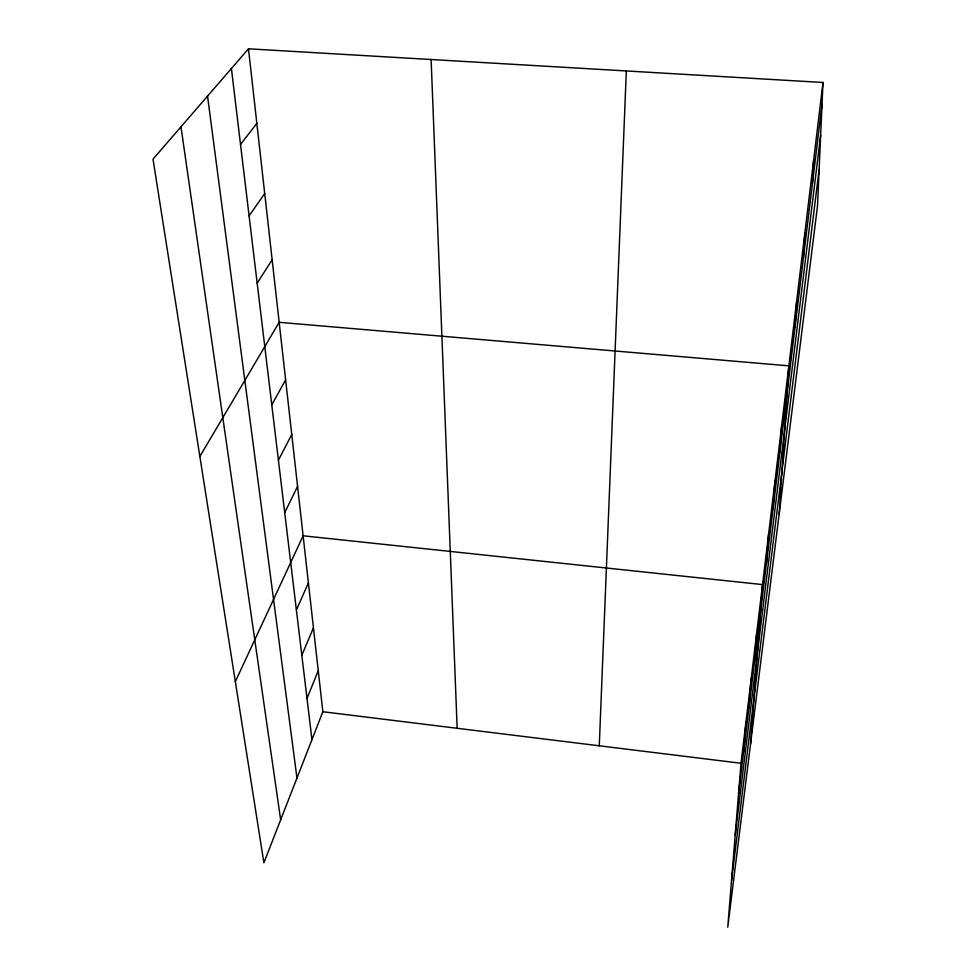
<?xml version="1.0" encoding="UTF-8"?>
<svg xmlns="http://www.w3.org/2000/svg" width="976" height="976" viewBox="0 0 976 976"><rect width="100%" height="100%" fill="white"/><g stroke="black" fill="none" stroke-linecap="round" stroke-linejoin="round"><path stroke-width="1.46" d="M599.276 745.81L626.324 70.955M822.988 82.484L817.522 205.765L727.754 927.2L741.016 763.269L822.988 82.484L248.477 48.8L153.012 159.125L263.886 862.796L322.861 711.736L248.477 48.8M812.447 183.439L813.655 160.04M803.468 257.542L804.883 232.849M795.05 327.119L796.636 301.328M779.165 514.047L788.864 365.841L279.16 322.312L199.86 456.463M779.861 452.486L781.739 424.999M773.004 509.143L775.005 481.022M766.502 562.798L768.6 534.14M750.532 744.127L762.524 584.587L303.121 535.8L235.338 681.626M754.485 662.033L756.754 632.546M743.627 751.752L746.018 721.74M748.921 707.99L751.252 678.21M738.564 793.464L822.024 104.371M735.209 835.029L820.657 135.078M731.536 880.413L819.132 169.434M307.001 698.438L318.249 670.719M301.828 655.262L313.442 627.824M296.399 610.012L308.404 582.892M284.711 512.644L297.57 486.39M278.416 460.184L291.751 434.466M271.779 404.918L285.626 379.847M257.164 283.162L272.145 259.738M249.1 215.879L264.716 193.516M240.523 144.472L256.847 123.33M322.861 711.736L741.016 763.269M180.975 126.807L280.661 819.828M207.546 96.099L296.972 778.031M231.41 68.527L311.954 739.674M431.124 59.512L457.158 728.291"/></g></svg>
